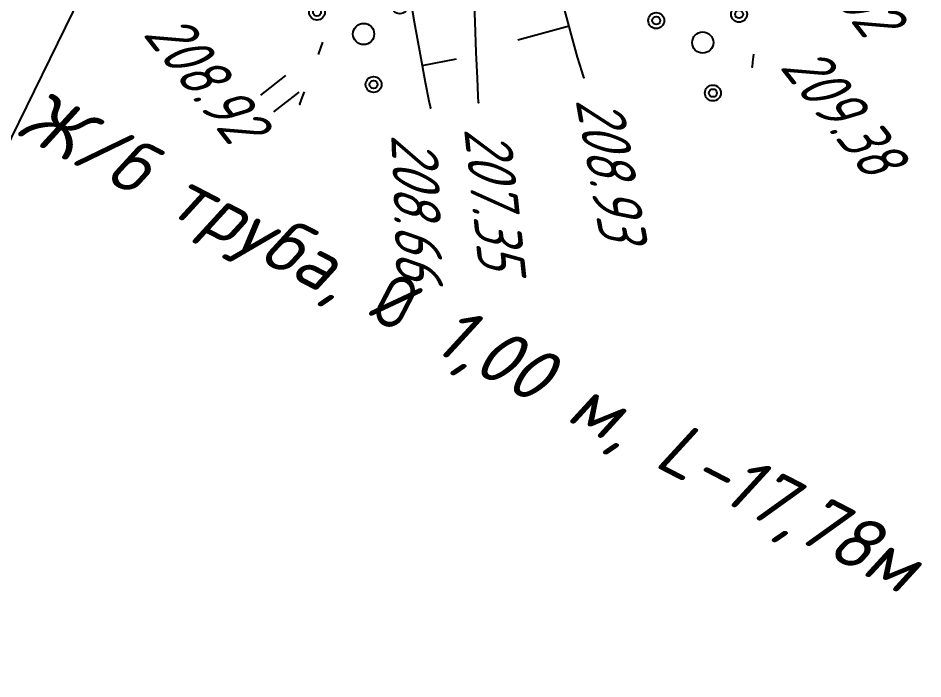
# Model space of a CAD drawing. Header units: millimetres. Extents: x -698 to 8131, y -704 to 4503.
# Drawn here: x 2949.7 to 3017.7, y 2562.9 to 2612.6 of the extents above; entities that cross this region are included whole.
import ezdxf
from ezdxf import colors
from ezdxf.entities.mleader import LeaderData, LeaderLine
from ezdxf.math import Vec2, Vec3

# ---------------------------------------------------------------- set-up
doc = ezdxf.new("R2010")
doc.units = ezdxf.units.MM
doc.linetypes.add('CONTI', pattern=[0])
for name, color, linetype in [('OBRIVDEFAULT', 32, 'CONTI'), ('PI_OTDEFAULT', 172, 'CONTI'), ('PI_TTDEFAULT', 5, 'CONTI'), ('SIT_LDEFAULT', 7, 'CONTI'), ('USLZNDEFAULT', 7, 'CONTI'), ('ZAPSKDEFAULT', 7, 'CONTI'), ('Выноски', 250, 'Continuous')]:
    doc.layers.add(name, color=color, linetype=linetype)
doc.styles.add('eskd', font='isocpeui.ttf', dxfattribs={"width": 1.2})
doc.styles.add('ГОСТ', font='isocpeui.ttf', dxfattribs={"height": 4})

# ---------------------------------------------------------------- blocks, each defined once
blk = doc.blocks.new('BL_2011')
at = {"color": 0}
for p, q in [((0, 0), (0, 2.4)), ((1.6, 0), (1.6, 2.4))]:
    blk.add_line(p, q, dxfattribs=at)
blk = doc.blocks.new('BL_2009')
at = {"color": 0}
for centre, radius in [((0, 3.46), 0.6), ((0, 3.46), 0.3), ((0, 0), 0.8), ((-3.46, -1.74), 0.6), ((3.46, -1.74), 0.6), ((-3.46, -1.74), 0.3), ((3.46, -1.74), 0.3)]:
    blk.add_circle(centre, radius, dxfattribs=at)

msp = doc.modelspace()

# ---------------------------------------------------------------- linework, layer by layer
at = {"layer": 'OBRIVDEFAULT', "color": 32}
for p, q in [((2979.039031611048, 2614.959671916585, 209.314), (2979.469031611041, 2612.329674917418, 209.127)), ((2991.299031611057, 2611.329674917418, 209.083), (2990.769031611029, 2613.279671916883, 209.174)), ((2979.469031611041, 2612.329674917418, 209.127), (2979.909031611043, 2609.869675916765, 208.951)), ((2991.119031611064, 2612.00967491712), (2987.25903161102, 2610.959671916585)), ((2991.75903161102, 2609.689675917063, 209.006), (2991.299031611057, 2611.329674917418, 209.083)), ((2979.909031611043, 2609.869675916765, 208.951), (2980.299031611057, 2607.809677916724, 208.803)), ((2980.059031611067, 2609.059677916724), (2982.649031611034, 2609.549675916467)), ((2992.099031611046, 2608.579674917418, 208.954), (2991.75903161102, 2609.689675917063, 209.006)), ((2992.22903161105, 2608.159676917042, 208.934), (2992.099031611046, 2608.579674917418, 208.954)), ((2980.299031611057, 2607.809677916724, 208.803), (2980.579031611027, 2606.389672916528, 208.702)), ((2980.579031611027, 2606.389672916528, 208.702), (2980.689031611071, 2605.869675916765, 208.664))]:
    msp.add_line(p, q, dxfattribs=at)
at = {"layer": 'PI_TTDEFAULT', "color": 5}
for p in [(3004.899031611034, 2608.939675917063, 209.383), (2992.22903161105, 2608.159676917042, 208.934), (2970.859031611055, 2606.129677917022, 208.924), (2984.319031611076, 2606.25967491712, 207.347), (2980.689031611071, 2605.869675916765, 208.664)]:
    msp.add_point(p, dxfattribs=at)
at = {"layer": 'SIT_LDEFAULT', "color": 7}
for p, q in [((2984.049031611057, 2612.34967191625), (2983.969031611041, 2614.819672917161)), ((2984.139031611025, 2610.029671916883), (2984.049031611057, 2612.34967191625)), ((2972.25903161102, 2609.879677917022), (2972.439031611071, 2610.369675916765)), ((2972.439031611071, 2610.369675916765), (2972.589031611036, 2610.819672917161)), ((2984.22903161105, 2608.089676916744), (2984.139031611025, 2610.029671916883)), ((3004.98903161106, 2609.899674916785), (3004.929031611062, 2609.309677916724)), ((3004.929031611062, 2609.309677916724), (3004.889031611025, 2608.939675917063)), ((2984.289031611048, 2606.749672916863), (2984.22903161105, 2608.089676916744)), ((2971.079031611027, 2606.689675917063), (2971.219031611041, 2607.059677916724)), ((2970.859031611055, 2606.129677917022), (2971.079031611027, 2606.689675917063)), ((2984.319031611076, 2606.25967491712), (2984.289031611048, 2606.749672916863))]:
    msp.add_line(p, q, dxfattribs=at)

# ---------------------------------------------------------------- block references
at = {"layer": 'USLZNDEFAULT', "color": 7, "rotation": 307.9999999999999}
for p in [(2975.659031611043, 2611.419670917239), (3001.179031611062, 2610.779671916883)]:
    msp.add_blockref('BL_2009', p, dxfattribs=at)
at = {"layer": 'ZAPSKDEFAULT', "color": 7, "rotation": 307.9999999999999}
msp.add_blockref('BL_2011', (2967.929031611062, 2606.829674917418), dxfattribs=at)

# ---------------------------------------------------------------- texts
at = {"layer": 'PI_OTDEFAULT', "color": 172, "style": 'eskd', "oblique": 10, "width": 0.8}
for s, rotation, p in [('210.02', 307.9999999999999, (3007.289031611048, 2618.75967491712)), ('208.92', 307.9999999999999, (2958.992872611028, 2611.413680916797)), ('209.38', 307.9999999999999, (3006.899031611034, 2608.939675917063)), ('208.93', 280, (2991.588975611076, 2606.483885916095)), ('207.35', 275.9999999999999, (2983.212292611066, 2604.316746916767)), ('208.66', 272, (2977.742196611061, 2603.876497917022))]:
    msp.add_text(s, height=3.5, rotation=rotation, dxfattribs=at).set_placement(p)

# ---------------------------------------------------------------- leaders
at = {"layer": 'Выноски', "linetype": 'Continuous'}
ml = msp.add_multileader_mtext('Standard', dxfattribs=at)
ml.set_content('Ж/б труба, {\\Fgost|c204;%%C} 1,00 м, L-17,78м', color=256, style='ГОСТ')
ml.set_leader_properties()
ml.build(insert=Vec2(0, 0))
ml.multileader.update_dxf_attribs({"text_left_attachment_type": 5, "text_right_attachment_type": 5, "dogleg_length": 0, "arrow_head_size": 0.18})
ctx = ml.context
ctx.base_point, ctx.arrow_head_size, ctx.landing_gap_size, ctx.plane_origin, ctx.plane_x_axis, ctx.plane_y_axis = Vec3(2948.584607635732, 2602.440562447678), 0.18, 0, Vec3(3043.61024454887, 2544.117982839379), Vec3(0.88722998595668, -0.4613273805220211), Vec3(0.4613273805220211, 0.88722998595668)
ctx.left_attachment, ctx.right_attachment = 5, 5
notes = []
notes.append((ctx, [(1, (1, 1, 0), (2948.584607635732, 2602.440562447678), (0.9985734432135378, -0.05339549146378969), 0, [(0, [(2980.723318177412, 2668.175813329551)], 0, [])])]))
ctx.mtext.insert, ctx.mtext.text_direction, ctx.mtext.rotation, ctx.mtext.flow_direction = Vec3(2951.209458206829, 2607.4887044692), Vec3(0.88722998595668, -0.4613273805220211), 5.80369459437026, 5
for ctx, leaders in notes:
    for number, flags, end, landing, length, lines in leaders:
        leader = LeaderData()
        leader.index, (leader.has_last_leader_line, leader.has_dogleg_vector, leader.attachment_direction) = number, flags
        leader.last_leader_point, leader.dogleg_vector, leader.dogleg_length = Vec3(end), Vec3(landing), length
        for number, points, colour, breaks in lines:
            line = LeaderLine()
            line.index, line.vertices, line.color, line.breaks = number, Vec3.list(points), colors.encode_raw_color(colour), breaks
            leader.lines.append(line)
        ctx.leaders.append(leader)

doc.saveas('drawing.dxf')
